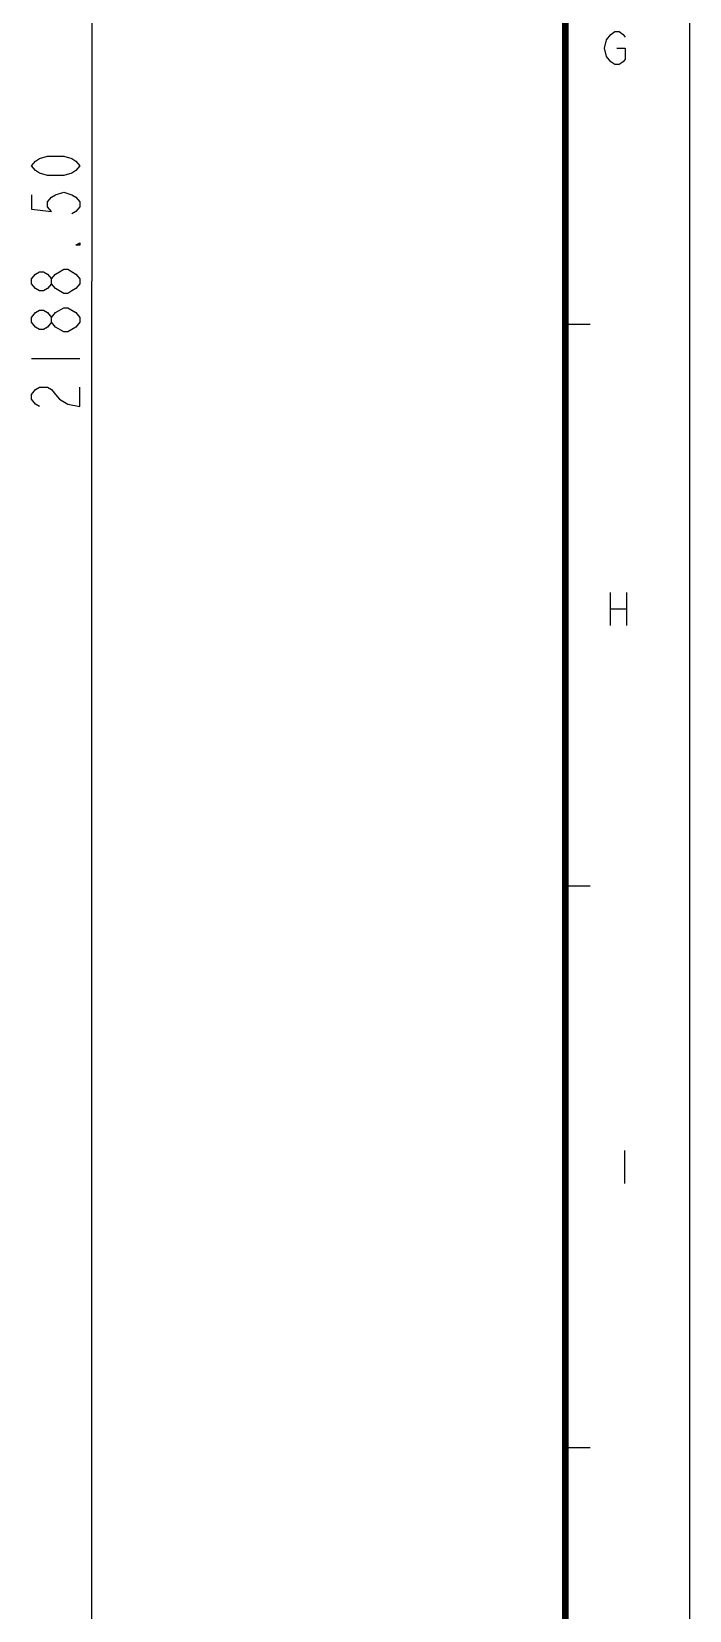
# Model space of a CAD drawing. Header units: millimetres. Extents: x 0 to 1173, y -4 to 841.
# Drawn here: x 1091.5 to 1173.5, y 190.2 to 387 of the extents above; entities that cross this region are included whole.
import ezdxf

# ---------------------------------------------------------------- set-up
doc = ezdxf.new("R2010")
doc.units = ezdxf.units.MM
doc.header["$LTSCALE"] = 65.395
doc.layers.get('0').update_dxf_attribs({"linetype": 'CONTINUOUS'})
doc.layers.add('0_END_MODULE_W_CAM_SOLIFIED_BL2', color=7, linetype='CONTINUOUS')
doc.styles.get("Standard").update_dxf_attribs({"font": 'txt', "width": 0.8})
doc.dimstyles.new('DIMSTYLE_1', dxfattribs={"dimtxt": 6, "dimasz": 9, "dimexe": 0.5, "dimexo": 0, "dimgap": 1.5, "dimtad": 1, "dimlfac": 6, "dimzin": 0, "dimdsep": 46, "dimtxsty": 'Standard', "dimblk": '_FILLED', "dimblk1": '_FILLED', "dimblk2": '_FILLED', "dimcen": 0.09, "dimadec": 0, "dimazin": 0, "dimtp": 0.01, "dimtm": 0.01, "dimtfac": 1, "dimtofl": 0, "dimtmove": 0, "dimatfit": 3, "dimldrblk": '_FILLED', "dimfxl": 0, "dimtolj": 1, "dimtzin": 0, "dimarcsym": 0})

# ---------------------------------------------------------------- blocks, each defined once
blk = doc.blocks.new('_FILLED')
at = {"color": 0, "linetype": 'ByBlock'}
blk.add_solid([(0, 0), (-1, 0.167), (-1, -0.167)], dxfattribs=at)
blk = doc.blocks.new('*D29')
at = {"color": 2, "linetype": 'Continuous'}
for p, q in [((1058.86, 538.23), (1099.5, 538.23)), ((1099, 538.23), (1099, 355.86)), ((1099, 173.48), (1099, 355.86)), ((1043.43, 173.48), (1099.5, 173.48))]:
    blk.add_line(p, q, dxfattribs=at)
at = {"color": 2, "linetype": 'Continuous', "xscale": 9, "yscale": 9, "zscale": 9}
for p, rotation in [((1099, 538.23), 90), ((1099, 173.48), 270)]:
    blk.add_blockref('_FILLED', p, dxfattribs=dict(at, rotation=rotation))
blk = doc.blocks.new('0_END_MODULE_W_CAM_SOLIFIED_BL2', base_point=(670.806, 355.8574))
at = {"layer": '0_END_MODULE_W_CAM_SOLIFIED_BL2', "color": 2, "linetype": 'Continuous'}
for p, q in [((1097.5009, 350.7574), (1097.0009, 350.1574)), ((1091.5009, 346.2574), (1097.5009, 346.2574))]:
    blk.add_line(p, q, dxfattribs=at)
for points in [[(1097.5009, 370.2574), (1097.0009, 369.6574), (1096.5009, 369.3574), (1095.5009, 369.0574), (1093.5009, 369.0574), (1092.5009, 369.3574), (1092.0009, 369.6574), (1091.5009, 370.2574), (1092.0009, 370.8574), (1092.5009, 371.1574), (1093.5009, 371.4574), (1095.5009, 371.4574), (1096.5009, 371.1574), (1097.0009, 370.8574), (1097.5009, 370.2574)], [(1091.5009, 366.6574), (1091.5009, 364.8574), (1094.0009, 364.5574), (1093.5009, 365.1574), (1093.5009, 365.7575), (1094.0009, 366.3574), (1094.5009, 366.6574), (1095.5009, 366.9574), (1096.5009, 366.6574), (1097.0009, 366.3574), (1097.5009, 365.7575), (1097.5009, 365.1574), (1097.0009, 364.5574), (1096.5009, 364.2574)], [(1097.5009, 360.6574), (1097.5009, 360.3574), (1097.0009, 360.3574), (1097.5009, 360.6574)], [(1094.0009, 355.5574), (1093.5009, 354.9574), (1093.0009, 354.6574), (1092.5009, 354.6574), (1092.0009, 354.9574), (1091.5009, 355.5574), (1091.5009, 356.1574), (1092.0009, 356.7574), (1092.5009, 357.0574), (1093.0009, 357.0574), (1093.5009, 356.7574), (1094.0009, 356.1574)], [(1095.5009, 354.3574), (1094.5009, 354.9574), (1094.0009, 355.5574), (1094.0009, 356.1574), (1094.5009, 356.7574), (1095.0009, 357.0574), (1095.5009, 357.3574), (1096.0009, 357.3574)], [(1096.0009, 357.3574), (1097.0009, 356.7574), (1097.5009, 356.1574), (1097.5009, 355.5574)], [(1097.5009, 355.5574), (1097.0009, 354.9574), (1096.5009, 354.6574), (1096.0009, 354.3574), (1095.5009, 354.3574)], [(1094.0009, 350.7574), (1093.5009, 350.1574), (1093.0009, 349.8574), (1092.5009, 349.8574), (1092.0009, 350.1574), (1091.5009, 350.7574), (1091.5009, 351.3574), (1092.0009, 351.9574), (1092.5009, 352.2574), (1093.0009, 352.2574), (1093.5009, 351.9574), (1094.0009, 351.3574)], [(1094.5009, 351.9574), (1095.5009, 352.5574), (1096.0009, 352.5574)], [(1096.0009, 352.5574), (1097.0009, 351.9574), (1097.5009, 351.3574), (1097.5009, 350.7574)], [(1095.5009, 349.5574), (1094.5009, 350.1574), (1094.0009, 350.7574), (1094.0009, 351.3574), (1094.5009, 351.9574)], [(1097.0009, 350.1574), (1096.0009, 349.5574), (1095.5009, 349.5574)], [(1092.5009, 340.2574), (1092.0009, 340.5574), (1091.5009, 341.1574), (1091.5009, 341.7574), (1092.0009, 342.3574), (1092.5009, 342.6574), (1093.5009, 342.6574), (1094.0009, 342.3574), (1094.5009, 341.7574), (1095.0009, 341.1574), (1096.0009, 340.5574), (1097.5009, 340.2574), (1097.5009, 342.6574)]]:
    blk.add_lwpolyline(points, dxfattribs=at)
dim = blk.add_linear_dim(base=(1099.0009, 173.4824), p1=(1058.8582, 538.2324), p2=(1043.4273, 173.4824), angle=270, dimstyle='DIMSTYLE_1', dxfattribs=at)
dim.commit()
dim.dimension.update_dxf_attribs({"geometry": '*D29', "text_midpoint": (1099.0009, 339.0574), "dimtype": 160})

msp = doc.modelspace()

# ---------------------------------------------------------------- linework, layer by layer
at = {"color": 7, "linetype": 'Continuous'}
for p, q in [((1173.4884, 841), (1173.4884, 0)), ((1158.0477, 350.5024), (1161.1359, 350.5024)), ((1163.6069, 317.0829), (1163.6069, 312.9654)), ((1165.6657, 317.0829), (1165.6657, 312.9654)), ((1163.6069, 315.0242), (1165.6657, 315.0242)), ((1158.0477, 280.5049), (1161.1359, 280.5049)), ((1165.3881, 247.5296), (1165.3881, 243.412)), ((1158.0477, 210.5073), (1161.1359, 210.5073))]:
    msp.add_line(p, q, dxfattribs=at)
at = {"color": 7, "linetype": 'Continuous', "const_width": 0.8235}
msp.add_lwpolyline([(1158.0062, 825.5594), (1158.0062, 25.7344)], dxfattribs=at)
at = {"color": 7, "linetype": 'Continuous'}
for points in [[(1163.1723, 383.8998), (1162.9149, 384.9292), (1163.1723, 385.9585)], [(1163.1723, 385.9585), (1163.6869, 386.6448), (1164.2016, 386.9879), (1164.7163, 386.9879), (1165.231, 386.6448), (1165.4884, 386.3017)], [(1164.459, 384.9292), (1165.4884, 384.9292), (1165.4884, 383.5567), (1165.231, 383.2135), (1164.7163, 382.8704), (1164.2016, 382.8704), (1163.6869, 383.2135), (1163.1723, 383.8998)]]:
    msp.add_lwpolyline(points, dxfattribs=at)

# ---------------------------------------------------------------- block references
at = {"layer": '0_END_MODULE_W_CAM_SOLIFIED_BL2'}
msp.add_blockref('0_END_MODULE_W_CAM_SOLIFIED_BL2', (670.806, 355.8574), dxfattribs=at)

doc.saveas('drawing.dxf')
